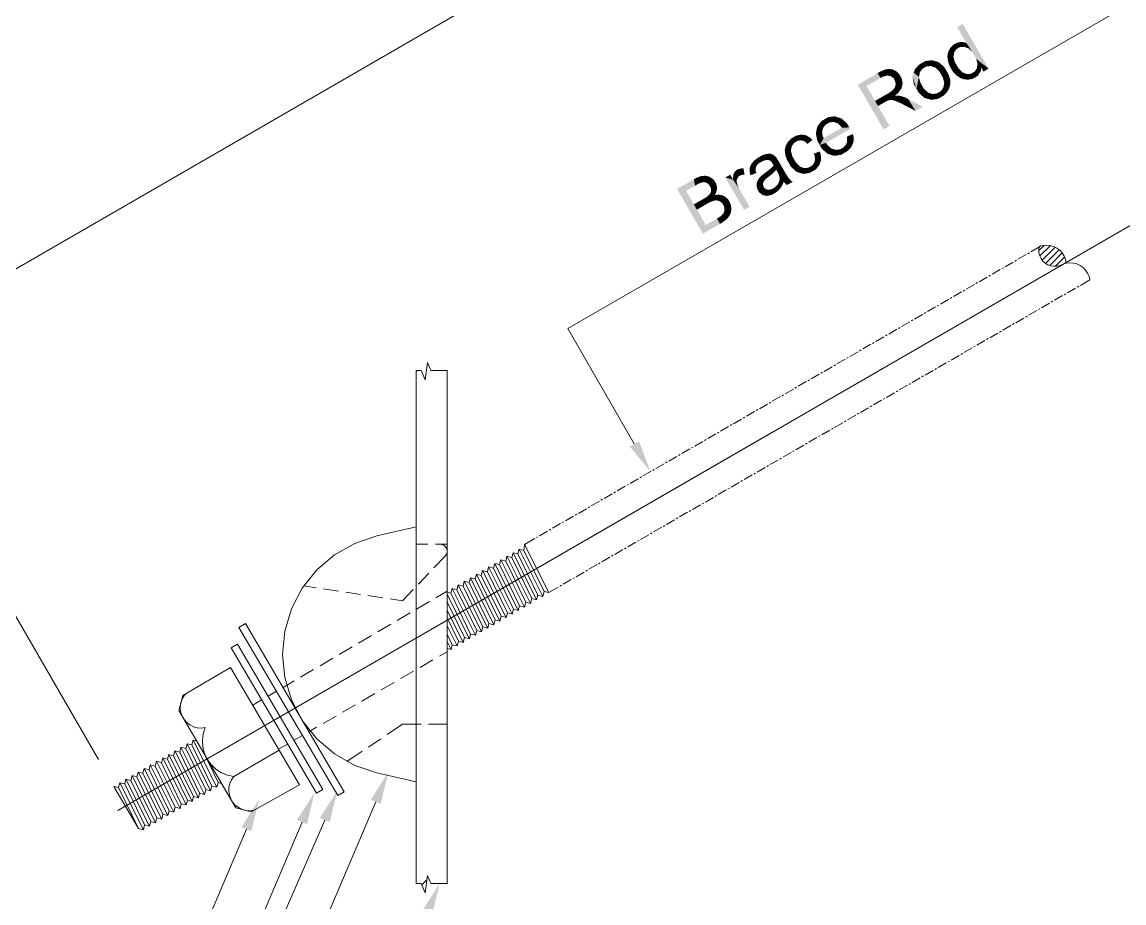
# Model space of a CAD drawing. Header units: millimetres. Extents: x 2 to 579, y 1 to 405.
# Drawn here: x 209.67 to 228.12, y 108.82 to 123.56 of the extents above; entities that cross this region are included whole.
import ezdxf

# ---------------------------------------------------------------- set-up
doc = ezdxf.new("R2010")
doc.units = ezdxf.units.MM
doc.linetypes.add('XKITLINE00', pattern=[0])
doc.layers.add('LinkedObject', color=7, linetype='Continuous', lineweight=0)

# ---------------------------------------------------------------- blocks, each defined once
blk = doc.blocks.new('*A4')
at = {"layer": 'LinkedObject'}
for color, points in [(7, [(225.42, 123.532), (225.483, 123.21), (225.328, 123.479)]), (7, [(225.42, 123.532), (225.585, 123.054), (225.483, 123.21)]), (7, [(225.585, 123.054), (225.42, 123.532), (225.852, 122.784)]), (7, [(225.315, 123.213), (225.375, 123.146), (225.291, 123.199)]), (7, [(225.365, 123.228), (225.375, 123.146), (225.315, 123.213)]), (7, [(225.39, 123.228), (225.375, 123.146), (225.365, 123.228)]), (7, [(225.39, 123.228), (225.443, 123.15), (225.375, 123.146)]), (7, [(225.415, 123.229), (225.443, 123.15), (225.39, 123.228)]), (7, [(225.462, 123.22), (225.443, 123.15), (225.415, 123.229)]), (7, [(225.483, 123.21), (225.443, 123.15), (225.462, 123.22)]), (7, [(225.443, 123.15), (225.483, 123.21), (225.48, 123.137)]), (7, [(225.48, 123.137), (225.483, 123.21), (225.516, 123.123)]), (7, [(225.483, 123.21), (225.585, 123.054), (225.516, 123.123)]), (7, [(225.174, 123.061), (225.271, 123.019), (225.163, 122.987)]), (7, [(225.277, 123.055), (225.174, 123.061), (225.191, 123.094)]), (7, [(225.271, 123.019), (225.174, 123.061), (225.277, 123.055)]), (7, [(225.207, 123.127), (225.313, 123.11), (225.191, 123.094)]), (7, [(225.191, 123.094), (225.313, 123.11), (225.277, 123.055)]), (7, [(225.257, 123.18), (225.313, 123.11), (225.207, 123.127)]), (7, [(225.291, 123.199), (225.313, 123.11), (225.257, 123.18)]), (7, [(225.291, 123.199), (225.375, 123.146), (225.344, 123.128)]), (7, [(225.313, 123.11), (225.291, 123.199), (225.344, 123.128)]), (7, [(225.585, 123.054), (225.852, 122.784), (225.617, 122.998)]), (7, [(224.735, 122.877), (224.599, 122.719), (224.685, 122.848)]), (7, [(224.745, 122.781), (224.599, 122.719), (224.735, 122.877)]), (7, [(224.685, 122.848), (224.599, 122.719), (224.617, 122.769)]), (7, [(224.903, 122.926), (224.735, 122.877), (224.791, 122.91)]), (7, [(224.96, 122.91), (224.735, 122.877), (224.903, 122.926)]), (7, [(224.885, 122.828), (224.735, 122.877), (224.96, 122.91)]), (7, [(224.735, 122.877), (224.813, 122.821), (224.779, 122.801)]), (7, [(224.813, 122.821), (224.735, 122.877), (224.885, 122.828)]), (7, [(224.745, 122.781), (224.735, 122.877), (224.779, 122.801)]), (7, [(224.885, 122.828), (224.96, 122.91), (224.922, 122.815)]), (7, [(224.96, 122.91), (224.96, 122.802), (224.922, 122.815)]), (7, [(225.11, 122.813), (224.96, 122.91), (225.016, 122.894)]), (7, [(225.147, 122.748), (224.96, 122.91), (225.11, 122.813)]), (7, [(225.027, 122.739), (224.96, 122.91), (225.147, 122.748)]), (7, [(224.96, 122.802), (224.96, 122.91), (225.027, 122.739)]), (7, [(225.163, 122.987), (225.271, 123.019), (225.168, 122.946)]), (7, [(225.168, 122.946), (225.271, 123.019), (225.264, 122.982)]), (7, [(225.264, 122.982), (225.226, 122.783), (225.168, 122.946)]), (7, [(225.168, 122.946), (225.226, 122.783), (225.174, 122.905)]), (7, [(225.174, 122.905), (225.226, 122.783), (225.203, 122.824)]), (7, [(225.289, 122.891), (225.226, 122.783), (225.264, 122.982)]), (7, [(225.226, 122.783), (225.289, 122.891), (225.321, 122.837)]), (7, [(225.351, 122.785), (225.226, 122.783), (225.321, 122.837)]), (7, [(225.617, 122.998), (225.852, 122.784), (225.646, 122.948)]), (7, [(225.646, 122.948), (225.852, 122.784), (225.668, 122.861)]), (7, [(225.668, 122.861), (225.727, 122.803), (225.661, 122.824)]), (7, [(225.668, 122.861), (225.852, 122.784), (225.727, 122.803)]), (7, [(224.046, 122.628), (223.663, 122.516), (223.994, 122.708)]), (7, [(224.157, 122.775), (223.994, 122.708), (224.126, 122.77)]), (7, [(224.158, 122.67), (223.994, 122.708), (224.157, 122.775)]), (7, [(224.126, 122.77), (223.994, 122.708), (224.044, 122.737)]), (7, [(223.994, 122.708), (224.087, 122.652), (224.046, 122.628)]), (7, [(224.087, 122.652), (223.994, 122.708), (224.158, 122.67)]), (7, [(224.189, 122.78), (224.187, 122.664), (224.157, 122.775)]), (7, [(224.157, 122.775), (224.187, 122.664), (224.158, 122.67)]), (7, [(224.187, 122.664), (224.189, 122.78), (224.216, 122.658)]), (7, [(224.282, 122.752), (224.189, 122.78), (224.251, 122.769)]), (7, [(224.216, 122.658), (224.189, 122.78), (224.282, 122.752)]), (7, [(224.282, 122.752), (224.261, 122.625), (224.216, 122.658)]), (7, [(224.312, 122.736), (224.261, 122.625), (224.282, 122.752)]), (7, [(224.36, 122.688), (224.261, 122.625), (224.312, 122.736)]), (7, [(224.378, 122.657), (224.261, 122.625), (224.36, 122.688)]), (7, [(224.261, 122.625), (224.378, 122.657), (224.276, 122.599)]), (7, [(224.378, 122.657), (224.286, 122.581), (224.276, 122.599)]), (7, [(224.286, 122.581), (224.378, 122.657), (224.296, 122.541)]), (7, [(224.296, 122.541), (224.378, 122.657), (224.404, 122.493)]), (7, [(224.414, 122.536), (224.378, 122.657), (224.401, 122.617)]), (7, [(224.404, 122.493), (224.378, 122.657), (224.414, 122.536)]), (7, [(224.599, 122.719), (224.645, 122.448), (224.579, 122.658)]), (7, [(224.579, 122.658), (224.645, 122.448), (224.601, 122.523)]), (7, [(224.702, 122.723), (224.599, 122.719), (224.745, 122.781)]), (7, [(224.599, 122.719), (224.702, 122.723), (224.695, 122.684)]), (7, [(224.687, 122.645), (224.645, 122.448), (224.599, 122.719)]), (7, [(224.687, 122.645), (224.599, 122.719), (224.695, 122.684)]), (7, [(225.027, 122.739), (225.147, 122.748), (225.056, 122.689)]), (7, [(225.147, 122.748), (225.087, 122.636), (225.056, 122.689)]), (7, [(225.087, 122.636), (225.147, 122.748), (225.11, 122.544)]), (7, [(225.11, 122.544), (225.147, 122.748), (225.211, 122.566)]), (7, [(225.21, 122.605), (225.147, 122.748), (225.178, 122.696)]), (7, [(225.211, 122.566), (225.147, 122.748), (225.21, 122.605)]), (7, [(225.226, 122.783), (225.351, 122.785), (225.25, 122.741)]), (7, [(225.25, 122.741), (225.351, 122.785), (225.308, 122.676)]), (7, [(225.308, 122.676), (225.351, 122.785), (225.341, 122.653)]), (7, [(225.341, 122.653), (225.351, 122.785), (225.417, 122.72)]), (7, [(225.417, 122.72), (225.445, 122.604), (225.341, 122.653)]), (7, [(225.341, 122.653), (225.445, 122.604), (225.375, 122.63)]), (7, [(225.454, 122.707), (225.445, 122.604), (225.417, 122.72)]), (7, [(225.445, 122.604), (225.454, 122.707), (225.483, 122.602)]), (7, [(225.483, 122.602), (225.454, 122.707), (225.491, 122.694)]), (7, [(225.491, 122.694), (225.623, 122.635), (225.483, 122.602)]), (7, [(225.558, 122.698), (225.623, 122.635), (225.491, 122.694)]), (7, [(225.623, 122.635), (225.558, 122.698), (225.588, 122.716)]), (7, [(225.618, 122.733), (225.623, 122.635), (225.588, 122.716)]), (7, [(225.618, 122.733), (225.727, 122.803), (225.623, 122.635)]), (7, [(225.655, 122.787), (225.727, 122.803), (225.618, 122.733)]), (7, [(225.623, 122.635), (225.727, 122.803), (225.673, 122.664)]), (7, [(225.727, 122.803), (225.655, 122.787), (225.661, 122.824)]), (7, [(225.673, 122.664), (225.727, 122.803), (225.725, 122.748)]), (7, [(225.727, 122.803), (225.852, 122.784), (225.767, 122.735)]), (7, [(223.809, 122.491), (223.663, 122.516), (224.046, 122.628)]), (7, [(223.952, 122.244), (224.095, 121.768), (223.663, 122.516)]), (7, [(223.663, 122.516), (223.809, 122.491), (223.952, 122.244)]), (7, [(224.263, 122.442), (224.404, 122.493), (224.248, 122.424)]), (7, [(224.394, 122.451), (224.248, 122.424), (224.404, 122.493)]), (7, [(224.278, 122.46), (224.404, 122.493), (224.263, 122.442)]), (7, [(224.404, 122.493), (224.278, 122.46), (224.294, 122.499)]), (7, [(224.295, 122.52), (224.404, 122.493), (224.294, 122.499)]), (7, [(224.296, 122.541), (224.404, 122.493), (224.295, 122.52)]), (7, [(224.709, 122.554), (224.645, 122.448), (224.687, 122.645)]), (7, [(224.645, 122.448), (224.709, 122.554), (224.739, 122.502)]), (7, [(224.769, 122.45), (224.645, 122.448), (224.739, 122.502)]), (7, [(225.102, 122.504), (225.194, 122.454), (225.094, 122.465)]), (7, [(225.211, 122.566), (225.102, 122.504), (225.11, 122.544)]), (7, [(225.213, 122.527), (225.102, 122.504), (225.211, 122.566)]), (7, [(225.194, 122.454), (225.102, 122.504), (225.213, 122.527)]), (7, [(225.483, 122.602), (225.623, 122.635), (225.52, 122.6)]), (7, [(225.52, 122.6), (225.623, 122.635), (225.59, 122.616)]), (7, [(224.117, 122.224), (223.952, 122.244), (224.165, 122.366)]), (7, [(224.117, 122.224), (224.165, 122.366), (224.136, 122.235)]), (7, [(224.136, 122.235), (224.165, 122.366), (224.164, 122.249)]), (7, [(224.164, 122.249), (224.165, 122.366), (224.174, 122.252)]), (7, [(224.215, 122.259), (224.165, 122.366), (224.199, 122.386)]), (7, [(224.174, 122.252), (224.165, 122.366), (224.187, 122.256)]), (7, [(224.187, 122.256), (224.165, 122.366), (224.215, 122.259)]), (7, [(224.248, 122.424), (224.285, 122.332), (224.199, 122.386)]), (7, [(224.215, 122.259), (224.199, 122.386), (224.23, 122.258)]), (7, [(224.199, 122.386), (224.285, 122.332), (224.23, 122.258)]), (7, [(224.23, 122.258), (224.285, 122.332), (224.245, 122.257)]), (7, [(224.285, 122.332), (224.285, 122.247), (224.245, 122.257)]), (7, [(224.335, 122.371), (224.248, 122.424), (224.394, 122.451)]), (7, [(224.285, 122.332), (224.248, 122.424), (224.335, 122.371)]), (7, [(224.31, 122.334), (224.285, 122.247), (224.285, 122.332)]), (7, [(224.285, 122.247), (224.31, 122.334), (224.309, 122.237)]), (7, [(224.309, 122.237), (224.31, 122.334), (224.334, 122.227)]), (7, [(224.366, 122.329), (224.31, 122.334), (224.351, 122.333)]), (7, [(224.334, 122.227), (224.31, 122.334), (224.366, 122.329)]), (7, [(224.366, 122.329), (224.399, 122.197), (224.334, 122.227)]), (7, [(224.399, 122.322), (224.399, 122.197), (224.366, 122.329)]), (7, [(224.469, 122.296), (224.399, 122.197), (224.399, 122.322)]), (7, [(224.399, 122.197), (224.469, 122.296), (224.44, 122.175)]), (7, [(224.44, 122.175), (224.469, 122.296), (224.506, 122.277)]), (7, [(224.769, 122.45), (224.836, 122.278), (224.645, 122.448)]), (7, [(224.645, 122.448), (224.836, 122.278), (224.684, 122.379)]), (7, [(224.684, 122.379), (224.836, 122.278), (224.78, 122.294)]), (7, [(224.837, 122.385), (224.836, 122.278), (224.769, 122.45)]), (7, [(224.836, 122.278), (224.837, 122.385), (224.874, 122.372)]), (7, [(224.912, 122.36), (224.836, 122.278), (224.874, 122.372)]), (7, [(224.912, 122.36), (225.062, 122.311), (224.836, 122.278)]), (7, [(224.836, 122.278), (225.062, 122.311), (224.892, 122.262)]), (7, [(224.892, 122.262), (225.062, 122.311), (225.005, 122.278)]), (7, [(224.984, 122.367), (225.062, 122.311), (224.912, 122.36)]), (7, [(225.062, 122.311), (224.984, 122.367), (225.018, 122.387)]), (7, [(225.053, 122.406), (225.062, 122.311), (225.018, 122.387)]), (7, [(225.174, 122.42), (225.053, 122.406), (225.094, 122.465)]), (7, [(225.153, 122.386), (225.053, 122.406), (225.174, 122.42)]), (7, [(225.098, 122.332), (225.053, 122.406), (225.153, 122.386)]), (7, [(225.062, 122.311), (225.053, 122.406), (225.098, 122.332)]), (7, [(225.094, 122.465), (225.194, 122.454), (225.174, 122.42)]), (7, [(223.952, 122.244), (224.002, 122.158), (224.095, 121.768)]), (7, [(224.002, 122.158), (223.952, 122.244), (224.117, 122.224)]), (7, [(224.095, 121.768), (224.002, 122.158), (224.194, 121.825)]), (7, [(224.44, 122.175), (224.506, 122.277), (224.629, 122.077)]), (7, [(224.629, 122.077), (224.506, 122.277), (224.753, 122.148)]), (7, [(223.113, 121.94), (222.974, 121.759), (223.057, 121.908)]), (7, [(223.125, 121.846), (222.974, 121.759), (223.113, 121.94)]), (7, [(223.277, 121.986), (223.113, 121.94), (223.167, 121.971)]), (7, [(223.333, 121.968), (223.113, 121.94), (223.277, 121.986)]), (7, [(223.264, 121.891), (223.113, 121.94), (223.333, 121.968)]), (7, [(223.113, 121.94), (223.192, 121.885), (223.157, 121.865)]), (7, [(223.192, 121.885), (223.113, 121.94), (223.264, 121.891)]), (7, [(223.125, 121.846), (223.113, 121.94), (223.157, 121.865)]), (7, [(223.264, 121.891), (223.333, 121.968), (223.301, 121.877)]), (7, [(223.333, 121.968), (223.326, 121.869), (223.301, 121.877)]), (7, [(223.326, 121.869), (223.333, 121.968), (223.372, 121.827)]), (7, [(223.483, 121.867), (223.333, 121.968), (223.389, 121.951)]), (7, [(223.372, 121.827), (223.333, 121.968), (223.483, 121.867)]), (7, [(222.974, 121.759), (222.987, 121.574), (222.961, 121.701)]), (7, [(223.057, 121.908), (222.974, 121.759), (222.987, 121.817)]), (7, [(223.085, 121.795), (222.974, 121.759), (223.125, 121.846)]), (7, [(223.075, 121.761), (222.974, 121.759), (223.085, 121.795)]), (7, [(222.974, 121.759), (223.075, 121.761), (223.066, 121.727)]), (7, [(223.066, 121.727), (222.987, 121.574), (222.974, 121.759)]), (7, [(223.524, 121.796), (223.026, 121.506), (223.522, 121.8)]), (7, [(223.093, 121.62), (223.522, 121.8), (223.026, 121.506)]), (7, [(223.531, 121.784), (223.026, 121.506), (223.524, 121.796)]), (7, [(223.536, 121.775), (223.026, 121.506), (223.531, 121.784)]), (7, [(223.132, 121.542), (223.026, 121.506), (223.536, 121.775)]), (7, [(223.395, 121.795), (223.522, 121.8), (223.093, 121.62)]), (7, [(223.372, 121.827), (223.483, 121.867), (223.395, 121.795)]), (7, [(223.522, 121.8), (223.395, 121.795), (223.483, 121.867)]), (7, [(222.497, 121.562), (222.6, 121.543), (222.477, 121.529)]), (7, [(222.552, 121.616), (222.6, 121.543), (222.497, 121.562)]), (7, [(222.587, 121.636), (222.6, 121.543), (222.552, 121.616)]), (7, [(222.716, 121.681), (222.587, 121.636), (222.631, 121.662)]), (7, [(222.757, 121.675), (222.587, 121.636), (222.716, 121.681)]), (7, [(222.705, 121.585), (222.587, 121.636), (222.757, 121.675)]), (7, [(222.587, 121.636), (222.657, 121.576), (222.635, 121.563)]), (7, [(222.657, 121.576), (222.587, 121.636), (222.705, 121.585)]), (7, [(222.6, 121.543), (222.587, 121.636), (222.635, 121.563)]), (7, [(222.705, 121.585), (222.757, 121.675), (222.729, 121.58)]), (7, [(222.757, 121.675), (222.753, 121.576), (222.729, 121.58)]), (7, [(222.753, 121.576), (222.757, 121.675), (222.799, 121.548)]), (7, [(222.871, 121.626), (222.757, 121.675), (222.798, 121.668)]), (7, [(222.903, 121.589), (222.757, 121.675), (222.871, 121.626)]), (7, [(222.799, 121.548), (222.757, 121.675), (222.903, 121.589)]), (7, [(222.799, 121.548), (222.903, 121.589), (222.821, 121.524)]), (7, [(223.075, 121.657), (222.987, 121.574), (223.066, 121.727)]), (7, [(222.987, 121.574), (223.075, 121.657), (223.093, 121.62)]), (7, [(223.093, 121.62), (223.026, 121.506), (222.987, 121.574)]), (7, [(223.472, 121.529), (223.591, 121.553), (223.462, 121.505)]), (7, [(223.574, 121.512), (223.462, 121.505), (223.591, 121.553)]), (7, [(223.482, 121.552), (223.591, 121.553), (223.472, 121.529)]), (7, [(223.582, 121.689), (223.486, 121.611), (223.48, 121.646)]), (7, [(223.482, 121.552), (223.582, 121.689), (223.591, 121.553)]), (7, [(223.486, 121.611), (223.582, 121.689), (223.482, 121.552)]), (7, [(223.591, 121.553), (223.582, 121.689), (223.595, 121.641)]), (7, [(222.457, 121.495), (222.551, 121.448), (222.441, 121.42)]), (7, [(222.441, 121.42), (222.551, 121.448), (222.446, 121.379)]), (7, [(222.446, 121.379), (222.551, 121.448), (222.544, 121.411)]), (7, [(222.544, 121.411), (222.506, 121.209), (222.446, 121.379)]), (7, [(222.446, 121.379), (222.506, 121.209), (222.45, 121.338)]), (7, [(222.558, 121.485), (222.457, 121.495), (222.477, 121.529)]), (7, [(222.551, 121.448), (222.457, 121.495), (222.558, 121.485)]), (7, [(222.477, 121.529), (222.6, 121.543), (222.558, 121.485)]), (7, [(222.567, 121.319), (222.506, 121.209), (222.544, 121.411)]), (7, [(223.024, 121.399), (222.942, 121.321), (222.927, 121.359)]), (7, [(222.942, 121.321), (223.024, 121.399), (222.949, 121.257)]), (7, [(222.949, 121.257), (223.024, 121.399), (223.033, 121.209)]), (7, [(223.048, 121.253), (223.024, 121.399), (223.044, 121.348)]), (7, [(223.033, 121.209), (223.024, 121.399), (223.048, 121.253)]), (7, [(223.16, 121.499), (223.026, 121.506), (223.132, 121.542)]), (7, [(223.026, 121.506), (223.215, 121.341), (223.064, 121.44)]), (7, [(223.16, 121.499), (223.215, 121.341), (223.026, 121.506)]), (7, [(223.064, 121.44), (223.215, 121.341), (223.159, 121.358)]), (7, [(223.225, 121.445), (223.215, 121.341), (223.16, 121.499)]), (7, [(223.215, 121.341), (223.225, 121.445), (223.27, 121.324)]), (7, [(223.261, 121.434), (223.27, 121.324), (223.225, 121.445)]), (7, [(223.297, 121.424), (223.27, 121.324), (223.261, 121.434)]), (7, [(223.297, 121.424), (223.445, 121.377), (223.27, 121.324)]), (7, [(223.27, 121.324), (223.445, 121.377), (223.386, 121.342)]), (7, [(223.368, 121.433), (223.445, 121.377), (223.297, 121.424)]), (7, [(223.402, 121.452), (223.445, 121.377), (223.368, 121.433)]), (7, [(223.427, 121.467), (223.445, 121.377), (223.402, 121.452)]), (7, [(223.427, 121.467), (223.574, 121.512), (223.445, 121.377)]), (7, [(223.462, 121.505), (223.574, 121.512), (223.427, 121.467)]), (7, [(223.445, 121.377), (223.574, 121.512), (223.492, 121.404)]), (7, [(223.492, 121.404), (223.574, 121.512), (223.556, 121.472)]), (7, [(221.884, 121.191), (221.974, 121.165), (221.859, 121.141)]), (7, [(221.905, 121.216), (221.974, 121.165), (221.884, 121.191)]), (7, [(221.982, 121.286), (221.905, 121.216), (221.926, 121.241)]), (7, [(222.015, 121.204), (221.905, 121.216), (221.982, 121.286)]), (7, [(221.974, 121.165), (221.905, 121.216), (222.015, 121.204)]), (7, [(222.017, 121.306), (222.082, 121.242), (221.982, 121.286)]), (7, [(222.015, 121.204), (221.982, 121.286), (222.047, 121.222)]), (7, [(222.047, 121.222), (221.982, 121.286), (222.082, 121.242)]), (7, [(222.139, 121.355), (222.017, 121.306), (222.112, 121.351)]), (7, [(222.143, 121.257), (222.017, 121.306), (222.139, 121.355)]), (7, [(222.112, 121.351), (222.017, 121.306), (222.051, 121.327)]), (7, [(222.082, 121.242), (222.017, 121.306), (222.143, 121.257)]), (7, [(222.209, 121.358), (222.139, 121.355), (222.165, 121.36)]), (7, [(222.226, 121.351), (222.139, 121.355), (222.209, 121.358)]), (7, [(222.143, 121.257), (222.139, 121.355), (222.17, 121.252)]), (7, [(222.17, 121.252), (222.139, 121.355), (222.189, 121.248)]), (7, [(222.139, 121.355), (222.225, 121.216), (222.189, 121.248)]), (7, [(222.226, 121.351), (222.225, 121.216), (222.139, 121.355)]), (7, [(222.244, 121.345), (222.225, 121.216), (222.226, 121.351)]), (7, [(222.276, 121.322), (222.225, 121.216), (222.244, 121.345)]), (7, [(222.291, 121.305), (222.225, 121.216), (222.276, 121.322)]), (7, [(222.225, 121.216), (222.291, 121.305), (222.3, 121.295)]), (7, [(222.225, 121.216), (222.3, 121.295), (222.241, 121.188)]), (7, [(222.241, 121.188), (222.3, 121.295), (222.243, 121.185)]), (7, [(222.243, 121.185), (222.3, 121.295), (222.249, 121.173)]), (7, [(222.249, 121.173), (222.3, 121.295), (222.255, 121.164)]), (7, [(222.255, 121.164), (222.3, 121.295), (222.297, 121.092)]), (7, [(222.327, 121.254), (222.297, 121.092), (222.3, 121.295)]), (7, [(222.345, 121.223), (222.297, 121.092), (222.327, 121.254)]), (7, [(222.345, 121.223), (222.316, 121.058), (222.297, 121.092)]), (7, [(222.415, 121.101), (222.316, 121.058), (222.345, 121.223)]), (7, [(222.45, 121.338), (222.506, 121.209), (222.48, 121.253)]), (7, [(222.506, 121.209), (222.567, 121.319), (222.598, 121.266)]), (7, [(222.63, 121.211), (222.506, 121.209), (222.598, 121.266)]), (7, [(222.63, 121.211), (222.694, 121.039), (222.506, 121.209)]), (7, [(222.506, 121.209), (222.694, 121.039), (222.545, 121.141)]), (7, [(222.697, 121.144), (222.694, 121.039), (222.63, 121.211)]), (7, [(222.896, 121.16), (223.033, 121.209), (222.914, 121.07)]), (7, [(222.932, 121.203), (223.033, 121.209), (222.896, 121.16)]), (7, [(222.914, 121.07), (223.033, 121.209), (222.959, 121.095)]), (7, [(223.033, 121.209), (222.932, 121.203), (222.94, 121.23)]), (7, [(222.949, 121.257), (223.033, 121.209), (222.94, 121.23)]), (7, [(222.959, 121.095), (223.033, 121.209), (223.018, 121.165)]), (7, [(221.577, 120.926), (221.446, 120.961), (221.529, 121.009)]), (7, [(221.583, 121.019), (221.577, 120.926), (221.576, 120.964)]), (7, [(221.591, 121.036), (221.577, 120.926), (221.583, 121.019)]), (7, [(221.674, 120.982), (221.577, 120.926), (221.591, 121.036)]), (7, [(221.599, 121.053), (221.689, 120.991), (221.591, 121.036)]), (7, [(221.591, 121.036), (221.689, 120.991), (221.674, 120.982)]), (7, [(221.623, 121.079), (221.689, 120.991), (221.599, 121.053)]), (7, [(221.639, 121.088), (221.689, 120.991), (221.623, 121.079)]), (7, [(221.718, 121.114), (221.639, 121.088), (221.663, 121.102)]), (7, [(221.75, 121.113), (221.639, 121.088), (221.718, 121.114)]), (7, [(221.745, 121.01), (221.639, 121.088), (221.75, 121.113)]), (7, [(221.639, 121.088), (221.706, 121), (221.689, 120.991)]), (7, [(221.706, 121), (221.639, 121.088), (221.745, 121.01)]), (7, [(221.745, 121.01), (221.75, 121.113), (221.768, 121.01)]), (7, [(221.855, 121.115), (221.869, 120.998), (221.851, 121.089)]), (7, [(221.851, 121.089), (221.869, 120.998), (221.858, 121.031)]), (7, [(221.965, 121.145), (221.855, 121.115), (221.974, 121.165)]), (7, [(221.859, 121.141), (221.974, 121.165), (221.855, 121.115)]), (7, [(221.956, 121.124), (221.855, 121.115), (221.965, 121.145)]), (7, [(221.956, 121.124), (221.869, 120.998), (221.855, 121.115)]), (7, [(221.956, 121.071), (221.869, 120.998), (221.956, 121.124)]), (7, [(221.869, 120.998), (221.956, 121.071), (221.965, 121.038)]), (7, [(222.084, 121.018), (222.141, 120.95), (222.047, 120.988)]), (7, [(222.109, 121.037), (222.167, 120.971), (222.084, 121.018)]), (7, [(222.084, 121.018), (222.167, 120.971), (222.141, 120.95)]), (7, [(222.161, 121.076), (222.213, 121.007), (222.109, 121.037)]), (7, [(222.109, 121.037), (222.213, 121.007), (222.167, 120.971)]), (7, [(222.234, 121.139), (222.297, 121.092), (222.161, 121.076)]), (7, [(222.161, 121.076), (222.297, 121.092), (222.213, 121.007)]), (7, [(222.213, 121.007), (222.297, 121.092), (222.278, 121.067)]), (7, [(222.255, 121.164), (222.297, 121.092), (222.234, 121.139)]), (7, [(222.415, 121.101), (222.333, 121.028), (222.316, 121.058)]), (7, [(222.333, 121.028), (222.415, 121.101), (222.352, 120.977)]), (7, [(222.344, 120.883), (222.452, 121.037), (222.502, 120.957)]), (7, [(222.356, 120.932), (222.452, 121.037), (222.344, 120.883)]), (7, [(222.352, 120.977), (222.415, 121.101), (222.452, 121.037)]), (7, [(222.452, 121.037), (222.354, 120.958), (222.352, 120.977)]), (7, [(222.354, 120.958), (222.452, 121.037), (222.356, 120.932)]), (7, [(222.545, 121.141), (222.694, 121.039), (222.639, 121.056)]), (7, [(222.694, 121.039), (222.697, 121.144), (222.732, 121.131)]), (7, [(222.767, 121.118), (222.694, 121.039), (222.732, 121.131)]), (7, [(222.767, 121.118), (222.914, 121.07), (222.694, 121.039)]), (7, [(222.694, 121.039), (222.914, 121.07), (222.748, 121.022)]), (7, [(222.748, 121.022), (222.914, 121.07), (222.859, 121.038)]), (7, [(222.836, 121.125), (222.914, 121.07), (222.767, 121.118)]), (7, [(222.914, 121.07), (222.836, 121.125), (222.869, 121.145)]), (7, [(222.896, 121.16), (222.914, 121.07), (222.869, 121.145)]), (7, [(220.939, 120.824), (220.639, 120.769), (220.92, 120.931)]), (7, [(220.789, 120.738), (220.639, 120.769), (220.939, 120.824)]), (7, [(220.963, 120.956), (221.039, 120.875), (220.92, 120.931)]), (7, [(220.92, 120.931), (221.039, 120.875), (220.979, 120.848)]), (7, [(220.939, 120.824), (220.92, 120.931), (220.979, 120.848)]), (7, [(221.038, 120.984), (221.039, 120.875), (220.963, 120.956)]), (7, [(221.079, 120.884), (221.038, 120.984), (221.071, 120.988)]), (7, [(221.039, 120.875), (221.038, 120.984), (221.059, 120.88)]), (7, [(221.059, 120.88), (221.038, 120.984), (221.079, 120.884)]), (7, [(221.103, 120.992), (221.115, 120.879), (221.071, 120.988)]), (7, [(221.071, 120.988), (221.115, 120.879), (221.079, 120.884)]), (7, [(221.164, 120.98), (221.115, 120.879), (221.103, 120.992)]), (7, [(221.192, 120.965), (221.115, 120.879), (221.164, 120.98)]), (7, [(221.115, 120.879), (221.192, 120.965), (221.132, 120.87)]), (7, [(221.192, 120.965), (221.15, 120.861), (221.132, 120.87)]), (7, [(221.15, 120.861), (221.192, 120.965), (221.177, 120.834)]), (7, [(221.177, 120.834), (221.192, 120.965), (221.279, 120.883)]), (7, [(221.279, 120.883), (221.188, 120.815), (221.177, 120.834)]), (7, [(221.188, 120.815), (221.279, 120.883), (221.2, 120.796)]), (7, [(221.264, 120.909), (221.192, 120.965), (221.221, 120.95)]), (7, [(221.279, 120.883), (221.192, 120.965), (221.264, 120.909)]), (7, [(221.2, 120.796), (221.279, 120.883), (221.209, 120.757)]), (7, [(221.209, 120.757), (221.279, 120.883), (221.305, 120.778)]), (7, [(221.306, 120.806), (221.279, 120.883), (221.293, 120.859)]), (7, [(221.305, 120.778), (221.279, 120.883), (221.306, 120.806)]), (7, [(221.446, 120.961), (221.577, 120.926), (221.76, 120.419)]), (7, [(221.653, 120.957), (221.577, 120.926), (221.674, 120.982)]), (7, [(221.646, 120.941), (221.577, 120.926), (221.653, 120.957)]), (7, [(221.639, 120.925), (221.577, 120.926), (221.646, 120.941)]), (7, [(221.671, 120.785), (221.852, 120.472), (221.577, 120.926)]), (7, [(221.671, 120.785), (221.577, 120.926), (221.648, 120.843)]), (7, [(221.648, 120.843), (221.577, 120.926), (221.641, 120.871)]), (7, [(221.641, 120.871), (221.577, 120.926), (221.637, 120.89)]), (7, [(221.637, 120.89), (221.577, 120.926), (221.639, 120.925)]), (7, [(221.76, 120.419), (221.577, 120.926), (221.852, 120.472)]), (7, [(221.978, 120.89), (222.078, 120.855), (221.97, 120.85)]), (7, [(221.97, 120.828), (222.078, 120.855), (222.078, 120.842)]), (7, [(221.97, 120.85), (222.078, 120.855), (221.97, 120.828)]), (7, [(222.078, 120.842), (221.994, 120.745), (221.97, 120.828)]), (7, [(221.97, 120.828), (221.994, 120.745), (221.971, 120.806)]), (7, [(222.079, 120.869), (221.978, 120.89), (221.987, 120.908)]), (7, [(222.078, 120.855), (221.978, 120.89), (222.079, 120.869)]), (7, [(221.996, 120.927), (222.088, 120.894), (221.987, 120.908)]), (7, [(221.987, 120.908), (222.088, 120.894), (222.079, 120.869)]), (7, [(222.084, 120.816), (221.994, 120.745), (222.078, 120.842)]), (7, [(221.994, 120.745), (222.084, 120.816), (222.091, 120.804)]), (7, [(222.02, 120.961), (222.088, 120.894), (221.996, 120.927)]), (7, [(222.036, 120.977), (222.088, 120.894), (222.02, 120.961)]), (7, [(222.047, 120.988), (222.106, 120.918), (222.036, 120.977)]), (7, [(222.088, 120.894), (222.036, 120.977), (222.097, 120.906)]), (7, [(222.097, 120.906), (222.036, 120.977), (222.106, 120.918)]), (7, [(222.047, 120.988), (222.141, 120.95), (222.106, 120.918)]), (7, [(222.36, 120.773), (222.276, 120.797), (222.316, 120.835)]), (7, [(222.423, 120.891), (222.316, 120.835), (222.33, 120.859)]), (7, [(222.41, 120.854), (222.316, 120.835), (222.423, 120.891)]), (7, [(222.378, 120.795), (222.316, 120.835), (222.41, 120.854)]), (7, [(222.36, 120.773), (222.316, 120.835), (222.378, 120.795)]), (7, [(222.502, 120.957), (222.423, 120.891), (222.33, 120.859)]), (7, [(222.344, 120.883), (222.502, 120.957), (222.33, 120.859)]), (7, [(222.423, 120.891), (222.502, 120.957), (222.436, 120.873)]), (7, [(222.436, 120.873), (222.502, 120.957), (222.515, 120.942)]), (7, [(222.515, 120.942), (222.465, 120.845), (222.436, 120.873)]), (7, [(222.528, 120.927), (222.465, 120.845), (222.515, 120.942)]), (7, [(222.528, 120.927), (222.48, 120.835), (222.465, 120.845)]), (7, [(222.558, 120.901), (222.48, 120.835), (222.528, 120.927)]), (7, [(222.48, 120.835), (222.558, 120.901), (222.576, 120.89)]), (7, [(220.639, 120.769), (220.971, 120.423), (221.072, 120.021)]), (7, [(220.92, 120.512), (220.971, 120.423), (220.639, 120.769)]), (7, [(220.639, 120.769), (220.789, 120.738), (220.92, 120.512)]), (7, [(221.18, 120.544), (221.082, 120.605), (221.115, 120.624)]), (7, [(221.115, 120.624), (221.266, 120.664), (221.18, 120.544)]), (7, [(221.159, 120.656), (221.266, 120.664), (221.115, 120.624)]), (7, [(221.171, 120.669), (221.285, 120.692), (221.159, 120.656)]), (7, [(221.266, 120.664), (221.159, 120.656), (221.285, 120.692)]), (7, [(221.187, 120.685), (221.285, 120.692), (221.171, 120.669)]), (7, [(221.18, 120.544), (221.266, 120.664), (221.238, 120.57)]), (7, [(221.205, 120.72), (221.285, 120.692), (221.187, 120.685)]), (7, [(221.305, 120.778), (221.205, 120.72), (221.209, 120.757)]), (7, [(221.304, 120.749), (221.205, 120.72), (221.305, 120.778)]), (7, [(221.285, 120.692), (221.205, 120.72), (221.304, 120.749)]), (7, [(221.266, 120.664), (221.284, 120.579), (221.238, 120.57)]), (7, [(221.377, 120.67), (221.266, 120.664), (221.306, 120.674)]), (7, [(221.326, 120.575), (221.266, 120.664), (221.377, 120.67)]), (7, [(221.284, 120.579), (221.266, 120.664), (221.326, 120.575)]), (7, [(221.326, 120.575), (221.377, 120.67), (221.346, 120.566)]), (7, [(221.346, 120.566), (221.377, 120.67), (221.365, 120.556)]), (7, [(221.365, 120.556), (221.377, 120.67), (221.409, 120.656)]), (7, [(221.409, 120.656), (221.397, 120.526), (221.365, 120.556)]), (7, [(221.441, 120.643), (221.397, 120.526), (221.409, 120.656)]), (7, [(221.492, 120.597), (221.397, 120.526), (221.441, 120.643)]), (7, [(221.971, 120.806), (221.994, 120.745), (221.983, 120.765)]), (7, [(222.101, 120.786), (221.994, 120.745), (222.091, 120.804)]), (7, [(221.994, 120.745), (222.101, 120.786), (222.014, 120.711)]), (7, [(222.014, 120.711), (222.101, 120.786), (222.07, 120.669)]), (7, [(222.07, 120.669), (222.101, 120.786), (222.107, 120.661)]), (7, [(222.107, 120.661), (222.101, 120.786), (222.133, 120.763)]), (7, [(222.133, 120.763), (222.143, 120.653), (222.107, 120.661)]), (7, [(222.154, 120.759), (222.143, 120.653), (222.133, 120.763)]), (7, [(222.175, 120.755), (222.143, 120.653), (222.154, 120.759)]), (7, [(222.143, 120.653), (222.175, 120.755), (222.224, 120.671)]), (7, [(222.269, 120.697), (222.175, 120.755), (222.223, 120.766)]), (7, [(222.224, 120.671), (222.175, 120.755), (222.269, 120.697)]), (7, [(222.249, 120.781), (222.296, 120.712), (222.223, 120.766)]), (7, [(222.223, 120.766), (222.296, 120.712), (222.269, 120.697)]), (7, [(222.276, 120.797), (222.296, 120.712), (222.249, 120.781)]), (7, [(222.341, 120.75), (222.276, 120.797), (222.36, 120.773)]), (7, [(222.296, 120.712), (222.276, 120.797), (222.341, 120.75)]), (7, [(221.144, 120.524), (220.92, 120.512), (221.082, 120.605)]), (7, [(220.971, 120.423), (220.92, 120.512), (221.144, 120.524)]), (7, [(221.144, 120.524), (221.082, 120.605), (221.18, 120.544)]), (7, [(221.511, 120.564), (221.397, 120.526), (221.492, 120.597)]), (7, [(221.397, 120.526), (221.511, 120.564), (221.409, 120.505)]), (7, [(221.511, 120.564), (221.42, 120.487), (221.409, 120.505)]), (7, [(221.42, 120.487), (221.511, 120.564), (221.43, 120.452)]), (7, [(221.43, 120.452), (221.511, 120.564), (221.545, 120.454)]), (7, [(221.545, 120.454), (221.431, 120.416), (221.43, 120.452)]), (7, [(221.547, 120.425), (221.431, 120.416), (221.545, 120.454)]), (7, [(221.543, 120.482), (221.511, 120.564), (221.526, 120.538)]), (7, [(221.545, 120.454), (221.511, 120.564), (221.543, 120.482)]), (7, [(221.072, 120.021), (220.971, 120.423), (221.119, 120.166)]), (7, [(221.306, 120.274), (221.357, 120.186), (221.119, 120.166)]), (7, [(221.33, 120.288), (221.393, 120.206), (221.306, 120.274)]), (7, [(221.306, 120.274), (221.393, 120.206), (221.357, 120.186)]), (7, [(221.363, 120.309), (221.449, 120.247), (221.33, 120.288)]), (7, [(221.33, 120.288), (221.449, 120.247), (221.393, 120.206)]), (7, [(221.372, 120.317), (221.449, 120.247), (221.363, 120.309)]), (7, [(221.47, 120.268), (221.372, 120.317), (221.387, 120.33)]), (7, [(221.449, 120.247), (221.372, 120.317), (221.47, 120.268)]), (7, [(221.41, 120.356), (221.521, 120.33), (221.387, 120.33)]), (7, [(221.387, 120.33), (221.521, 120.33), (221.47, 120.268)]), (7, [(221.531, 120.352), (221.41, 120.356), (221.424, 120.384)]), (7, [(221.521, 120.33), (221.41, 120.356), (221.531, 120.352)]), (7, [(221.431, 120.416), (221.54, 120.374), (221.424, 120.384)]), (7, [(221.424, 120.384), (221.54, 120.374), (221.531, 120.352)]), (7, [(221.54, 120.374), (221.431, 120.416), (221.547, 120.425)]), (7, [(221.47, 120.268), (221.521, 120.33), (221.491, 120.288)]), (7, [(221.119, 120.166), (221.357, 120.186), (221.072, 120.021)]), (6, [(219.845, 116.459), (220.001, 116.549), (220.193, 116.037)]), (6, [(215.678, 110.474), (215.512, 110.544), (215.806, 111.006)]), (6, [(214.444, 110.136), (214.278, 110.207), (214.572, 110.668)]), (6, [(214.823, 110.168), (214.658, 110.24), (214.956, 110.699)]), (6, [(213.514, 110.018), (213.348, 110.089), (213.642, 110.55)]), (6, [(216.536, 108.61), (216.371, 108.681), (216.665, 109.143)])]:
    blk.add_hatch(color=color, dxfattribs=at).paths.add_polyline_path(points, flags=17)
at = {"layer": 'LinkedObject', "color": 6, "linetype": 'XKITLINE00', "lineweight": 0}
for p, q in [((207.048, 117.974), (248.441, 141.898)), ((218.81, 118.431), (227.969, 123.725)), ((216.551, 113.412), (231.372, 121.978)), ((210.954, 111.216), (206.598, 118.754)), ((219.923, 116.504), (218.81, 118.431)), ((215.595, 110.509), (211.439, 100.719)), ((214.741, 110.204), (211.827, 103.508)), ((214.361, 110.171), (212.783, 106.453)), ((213.431, 110.053), (212.528, 107.926))]:
    blk.add_line(p, q, dxfattribs=at)
at = {"layer": 'LinkedObject', "color": 9, "linetype": 'XKITLINE00', "lineweight": 0}
for p, q in [((226.508, 119.686), (226.535, 119.702)), ((226.562, 119.718), (226.731, 119.815)), ((226.129, 119.467), (226.264, 119.545)), ((226.291, 119.561), (226.318, 119.577)), ((226.345, 119.592), (226.481, 119.671)), ((225.912, 119.342), (226.048, 119.42)), ((226.075, 119.436), (226.102, 119.452)), ((225.48, 119.092), (225.615, 119.17)), ((225.642, 119.186), (225.669, 119.201)), ((225.696, 119.217), (225.831, 119.295)), ((225.858, 119.311), (225.885, 119.327)), ((227.389, 119.156), (227.548, 119.248)), ((225.263, 118.967), (225.398, 119.045)), ((225.425, 119.061), (225.453, 119.076)), ((226.956, 118.906), (227.091, 118.984)), ((227.118, 119), (227.145, 119.015)), ((227.172, 119.031), (227.308, 119.109)), ((227.335, 119.125), (227.362, 119.14)), ((224.83, 118.717), (224.966, 118.795)), ((224.993, 118.811), (225.02, 118.826)), ((225.047, 118.842), (225.182, 118.92)), ((225.209, 118.936), (225.236, 118.951)), ((226.739, 118.781), (226.875, 118.859)), ((226.902, 118.874), (226.929, 118.89)), ((224.614, 118.592), (224.749, 118.67)), ((224.776, 118.685), (224.803, 118.701)), ((226.306, 118.53), (226.442, 118.609)), ((226.469, 118.624), (226.496, 118.64)), ((226.523, 118.655), (226.658, 118.734)), ((226.685, 118.749), (226.712, 118.765)), ((224.181, 118.341), (224.316, 118.42)), ((224.343, 118.435), (224.37, 118.451)), ((224.397, 118.467), (224.533, 118.545)), ((224.56, 118.56), (224.587, 118.576)), ((226.09, 118.405), (226.225, 118.483)), ((226.252, 118.499), (226.279, 118.515)), ((223.964, 118.216), (224.1, 118.295)), ((224.127, 118.31), (224.154, 118.326)), ((225.657, 118.155), (225.792, 118.233)), ((225.819, 118.249), (225.846, 118.265)), ((225.874, 118.28), (226.009, 118.358)), ((226.036, 118.374), (226.063, 118.39)), ((223.532, 117.966), (223.667, 118.044)), ((223.694, 118.06), (223.721, 118.076)), ((223.748, 118.091), (223.883, 118.169)), ((223.91, 118.185), (223.937, 118.201)), ((225.441, 118.03), (225.576, 118.108)), ((225.603, 118.124), (225.63, 118.139)), ((216.425, 117.575), (216.459, 117.862)), ((216.459, 117.862), (216.516, 117.731)), ((223.315, 117.841), (223.45, 117.919)), ((223.477, 117.935), (223.504, 117.95)), ((225.008, 117.78), (225.143, 117.858)), ((225.17, 117.874), (225.197, 117.889)), ((225.224, 117.905), (225.359, 117.983)), ((225.387, 117.999), (225.414, 118.014)), ((216.272, 117.731), (216.355, 117.731)), ((216.272, 117.714), (216.289, 117.731)), ((216.355, 117.731), (216.425, 117.575)), ((216.516, 117.731), (216.789, 117.731)), ((223.045, 117.685), (223.072, 117.7)), ((223.099, 117.716), (223.234, 117.794)), ((223.261, 117.81), (223.288, 117.825)), ((224.791, 117.655), (224.927, 117.733)), ((224.954, 117.749), (224.981, 117.764)), ((222.666, 117.466), (222.801, 117.544)), ((222.828, 117.56), (222.855, 117.575)), ((222.882, 117.591), (223.017, 117.669)), ((224.521, 117.498), (224.548, 117.514)), ((224.575, 117.53), (224.71, 117.608)), ((224.737, 117.623), (224.764, 117.639)), ((222.395, 117.309), (222.422, 117.325)), ((222.449, 117.341), (222.585, 117.419)), ((222.612, 117.434), (222.639, 117.45)), ((224.142, 117.279), (224.277, 117.358)), ((224.304, 117.373), (224.331, 117.389)), ((224.358, 117.405), (224.494, 117.483)), ((222.016, 117.09), (222.152, 117.169)), ((222.179, 117.184), (222.206, 117.2)), ((222.233, 117.216), (222.368, 117.294)), ((223.871, 117.123), (223.898, 117.139)), ((223.926, 117.154), (224.061, 117.232)), ((224.088, 117.248), (224.115, 117.264)), ((221.746, 116.934), (221.773, 116.95)), ((221.8, 116.965), (221.935, 117.044)), ((221.962, 117.059), (221.989, 117.075)), ((223.493, 116.904), (223.628, 116.982)), ((223.655, 116.998), (223.682, 117.014)), ((223.709, 117.029), (223.844, 117.107)), ((221.367, 116.715), (221.502, 116.793)), ((221.529, 116.809), (221.556, 116.825)), ((221.584, 116.84), (221.719, 116.918)), ((223.222, 116.748), (223.249, 116.763)), ((223.276, 116.779), (223.411, 116.857)), ((223.439, 116.873), (223.466, 116.888)), ((222.237, 116.698), (211.276, 110.363)), ((221.096, 116.559), (221.124, 116.574)), ((221.151, 116.59), (221.286, 116.668)), ((221.313, 116.684), (221.34, 116.699)), ((222.843, 116.529), (222.979, 116.607)), ((223.006, 116.623), (223.033, 116.638)), ((223.06, 116.654), (223.195, 116.732)), ((220.718, 116.34), (220.853, 116.418)), ((220.88, 116.434), (220.907, 116.449)), ((220.934, 116.465), (221.069, 116.543)), ((222.573, 116.372), (222.6, 116.388)), ((222.627, 116.404), (222.762, 116.482)), ((222.789, 116.498), (222.816, 116.513)), ((220.447, 116.183), (220.474, 116.199)), ((220.501, 116.215), (220.637, 116.293)), ((220.664, 116.309), (220.691, 116.324)), ((222.194, 116.154), (222.329, 116.232)), ((222.356, 116.247), (222.383, 116.263)), ((222.41, 116.279), (222.546, 116.357)), ((220.068, 115.965), (220.204, 116.043)), ((220.231, 116.058), (220.258, 116.074)), ((220.285, 116.09), (220.42, 116.168)), ((221.923, 115.997), (221.95, 116.013)), ((221.977, 116.028), (222.113, 116.107)), ((222.14, 116.122), (222.167, 116.138)), ((219.852, 115.839), (219.987, 115.918)), ((220.014, 115.933), (220.041, 115.949)), ((221.545, 115.778), (221.68, 115.856)), ((221.707, 115.872), (221.734, 115.888)), ((221.761, 115.903), (221.896, 115.982)), ((219.419, 115.589), (219.554, 115.667)), ((219.581, 115.683), (219.608, 115.699)), ((219.635, 115.714), (219.771, 115.793)), ((219.798, 115.808), (219.825, 115.824)), ((221.328, 115.653), (221.463, 115.731)), ((221.49, 115.747), (221.518, 115.763)), ((219.203, 115.464), (219.338, 115.542)), ((219.365, 115.558), (219.392, 115.574)), ((220.895, 115.403), (221.031, 115.481)), ((221.058, 115.497), (221.085, 115.512)), ((221.112, 115.528), (221.247, 115.606)), ((221.274, 115.622), (221.301, 115.637)), ((218.77, 115.214), (218.905, 115.292)), ((218.932, 115.308), (218.959, 115.323)), ((218.986, 115.339), (219.121, 115.417)), ((219.148, 115.433), (219.176, 115.448)), ((220.679, 115.278), (220.814, 115.356)), ((220.841, 115.372), (220.868, 115.387)), ((218.553, 115.089), (218.689, 115.167)), ((218.716, 115.183), (218.743, 115.198)), ((220.246, 115.028), (220.381, 115.106)), ((220.408, 115.121), (220.435, 115.137)), ((220.462, 115.153), (220.598, 115.231)), ((220.625, 115.247), (220.652, 115.262)), ((218.087, 114.819), (218.256, 114.917)), ((218.283, 114.932), (218.31, 114.948)), ((218.337, 114.964), (218.472, 115.042)), ((218.499, 115.058), (218.526, 115.073)), ((220.029, 114.903), (220.165, 114.981)), ((220.192, 114.996), (220.219, 115.012)), ((219.597, 114.652), (219.732, 114.731)), ((219.759, 114.746), (219.786, 114.762)), ((219.813, 114.777), (219.948, 114.856)), ((219.975, 114.871), (220.002, 114.887)), ((219.38, 114.527), (219.515, 114.605)), ((219.542, 114.621), (219.569, 114.637)), ((218.947, 114.277), (219.082, 114.355)), ((219.11, 114.371), (219.137, 114.386)), ((219.164, 114.402), (219.299, 114.48)), ((219.326, 114.496), (219.353, 114.512)), ((218.731, 114.152), (218.866, 114.23)), ((218.893, 114.246), (218.92, 114.261)), ((218.491, 114.013), (218.65, 114.105)), ((218.677, 114.121), (218.704, 114.136))]:
    blk.add_line(p, q, dxfattribs=at)
at = {"layer": 'LinkedObject', "color": 3, "linetype": 'XKITLINE00', "lineweight": 0}
for p, q in [((226.698, 119.804), (226.692, 119.752)), ((226.692, 119.752), (226.695, 119.701)), ((226.757, 119.822), (226.698, 119.804)), ((226.818, 119.828), (226.757, 119.822)), ((226.88, 119.823), (226.818, 119.828)), ((226.939, 119.807), (226.88, 119.823)), ((226.995, 119.78), (226.939, 119.807)), ((227.044, 119.743), (226.995, 119.78)), ((227.086, 119.698), (227.044, 119.743)), ((226.695, 119.701), (226.709, 119.651)), ((226.709, 119.651), (226.732, 119.604)), ((226.732, 119.604), (226.763, 119.563)), ((226.763, 119.563), (226.801, 119.529)), ((226.801, 119.529), (226.845, 119.502)), ((227.119, 119.645), (227.086, 119.698)), ((227.152, 119.527), (227.094, 119.509)), ((227.141, 119.588), (227.119, 119.645)), ((227.153, 119.527), (227.141, 119.588)), ((227.212, 119.534), (227.152, 119.527)), ((227.272, 119.53), (227.212, 119.534)), ((227.33, 119.515), (227.272, 119.53)), ((226.845, 119.502), (226.894, 119.484)), ((226.894, 119.484), (226.945, 119.476)), ((226.945, 119.476), (226.997, 119.477)), ((226.997, 119.477), (227.047, 119.489)), ((227.047, 119.489), (227.094, 119.509)), ((227.385, 119.49), (227.33, 119.515)), ((227.434, 119.455), (227.385, 119.49)), ((227.477, 119.412), (227.434, 119.455)), ((227.51, 119.362), (227.477, 119.412)), ((227.534, 119.307), (227.51, 119.362)), ((227.548, 119.248), (227.534, 119.307)), ((212.364, 112.288), (213.164, 112.756)), ((214.318, 110.796), (213.164, 112.756)), ((212.298, 112.037), (212.364, 112.288)), ((212.343, 112.201), (212.327, 112.137)), ((212.371, 112.262), (212.343, 112.201)), ((212.41, 112.315), (212.371, 112.262)), ((212.298, 112.037), (213.254, 110.406)), ((212.327, 112.137), (212.324, 112.071)), ((212.324, 112.071), (212.334, 112.005)), ((212.334, 112.005), (212.356, 111.943)), ((212.356, 111.943), (212.389, 111.886)), ((212.389, 111.886), (212.433, 111.836)), ((212.433, 111.836), (212.485, 111.796)), ((212.485, 111.796), (212.545, 111.766)), ((212.545, 111.766), (212.608, 111.749)), ((212.608, 111.749), (212.674, 111.744)), ((212.674, 111.744), (212.74, 111.751)), ((212.707, 111.646), (212.694, 111.537)), ((212.74, 111.751), (212.707, 111.646)), ((212.694, 111.537), (212.701, 111.427)), ((212.701, 111.427), (212.729, 111.321)), ((212.729, 111.321), (212.775, 111.221)), ((212.775, 111.221), (212.84, 111.132)), ((213.221, 110.931), (213.977, 111.374)), ((212.84, 111.132), (212.919, 111.056)), ((212.919, 111.056), (213.011, 110.996)), ((213.011, 110.996), (213.113, 110.954)), ((213.113, 110.954), (213.221, 110.931)), ((213.182, 110.878), (213.154, 110.817)), ((213.221, 110.931), (213.182, 110.878)), ((213.138, 110.753), (213.135, 110.687)), ((213.135, 110.687), (213.145, 110.622)), ((213.154, 110.817), (213.138, 110.753)), ((213.51, 110.34), (214.318, 110.796)), ((213.145, 110.622), (213.167, 110.559)), ((213.167, 110.559), (213.2, 110.502)), ((213.2, 110.502), (213.244, 110.452)), ((213.244, 110.452), (213.296, 110.412)), ((213.254, 110.406), (213.51, 110.34)), ((213.296, 110.412), (213.356, 110.382)), ((213.356, 110.382), (213.419, 110.365)), ((213.419, 110.365), (213.485, 110.36)), ((213.485, 110.36), (213.551, 110.367))]:
    blk.add_line(p, q, dxfattribs=at)
at = {"layer": 'LinkedObject', "color": 1, "linetype": 'XKITLINE00', "lineweight": 0}
for p, q in [((226.695, 119.74), (226.776, 119.82)), ((226.712, 119.648), (226.883, 119.819)), ((226.751, 119.578), (226.966, 119.794)), ((226.805, 119.524), (227.033, 119.752)), ((226.876, 119.487), (227.087, 119.698)), ((226.969, 119.471), (227.128, 119.631)), ((216.272, 114.823), (216.468, 114.823)), ((216.593, 114.823), (216.789, 114.823)), ((216.693, 114.82), (216.671, 114.823)), ((216.714, 114.814), (216.693, 114.82)), ((216.734, 114.805), (216.714, 114.814)), ((216.751, 114.791), (216.734, 114.805)), ((216.766, 114.775), (216.751, 114.791)), ((216.777, 114.756), (216.766, 114.775)), ((216.785, 114.736), (216.777, 114.756)), ((216.789, 114.714), (216.785, 114.736)), ((217.995, 114.74), (217.974, 114.659)), ((218.076, 114.719), (217.995, 114.74)), ((217.995, 114.74), (218.391, 113.949)), ((218.087, 114.819), (218.076, 114.719)), ((218.087, 114.819), (218.491, 114.013)), ((216.75, 114.616), (216.569, 114.427)), ((216.75, 114.616), (216.765, 114.632)), ((216.765, 114.632), (216.776, 114.65)), ((216.776, 114.65), (216.785, 114.671)), ((216.785, 114.671), (216.789, 114.692)), ((216.789, 114.692), (216.789, 114.714)), ((217.689, 114.561), (217.668, 114.48)), ((217.77, 114.54), (217.689, 114.561)), ((217.689, 114.561), (218.084, 113.771)), ((217.791, 114.621), (217.77, 114.54)), ((218.105, 113.852), (217.77, 114.54)), ((217.872, 114.6), (217.791, 114.621)), ((217.791, 114.621), (218.186, 113.83)), ((217.893, 114.68), (217.872, 114.6)), ((218.207, 113.911), (217.872, 114.6)), ((217.974, 114.659), (217.893, 114.68)), ((217.893, 114.68), (218.288, 113.89)), ((218.31, 113.97), (217.974, 114.659)), ((218.412, 114.029), (218.076, 114.719)), ((217.383, 114.381), (217.362, 114.3)), ((217.464, 114.36), (217.383, 114.381)), ((217.383, 114.381), (217.776, 113.593)), ((217.485, 114.441), (217.464, 114.36)), ((217.798, 113.674), (217.464, 114.36)), ((217.566, 114.42), (217.485, 114.441)), ((217.485, 114.441), (217.879, 113.652)), ((217.587, 114.501), (217.566, 114.42)), ((217.9, 113.733), (217.566, 114.42)), ((217.668, 114.48), (217.587, 114.501)), ((217.587, 114.501), (217.981, 113.712)), ((218.002, 113.792), (217.668, 114.48)), ((216.483, 114.336), (216.31, 114.155)), ((217.077, 114.202), (217.056, 114.121)), ((217.158, 114.181), (217.077, 114.202)), ((217.077, 114.202), (217.469, 113.415)), ((217.179, 114.262), (217.158, 114.181)), ((217.49, 113.496), (217.158, 114.181)), ((217.26, 114.241), (217.179, 114.262)), ((217.179, 114.262), (217.572, 113.475)), ((217.281, 114.322), (217.26, 114.241)), ((217.593, 113.555), (217.26, 114.241)), ((217.362, 114.3), (217.281, 114.322)), ((217.281, 114.322), (217.674, 113.534)), ((217.695, 113.615), (217.362, 114.3)), ((214.39, 114.123), (214.599, 114.092)), ((214.722, 114.073), (214.969, 114.036)), ((215.093, 114.018), (215.34, 113.981)), ((216.224, 114.065), (216.044, 113.876)), ((216.785, 114.015), (216.789, 114.02)), ((216.851, 114.001), (216.789, 114.018)), ((216.789, 113.983), (217.162, 113.238)), ((216.873, 114.082), (216.851, 114.001)), ((217.183, 113.318), (216.851, 114.001)), ((216.954, 114.061), (216.873, 114.082)), ((216.873, 114.082), (217.264, 113.297)), ((216.975, 114.142), (216.954, 114.061)), ((217.286, 113.377), (216.954, 114.061)), ((217.056, 114.121), (216.975, 114.142)), ((216.975, 114.142), (217.367, 113.356)), ((217.388, 113.437), (217.056, 114.121)), ((218.412, 114.029), (218.391, 113.949)), ((218.491, 114.013), (218.412, 114.029)), ((218.551, 114.039), (218.552, 114.04)), ((215.464, 113.962), (215.711, 113.925)), ((215.835, 113.907), (216.044, 113.876)), ((217.081, 113.259), (216.789, 113.858)), ((218.105, 113.852), (218.084, 113.771)), ((218.186, 113.83), (218.105, 113.852)), ((218.207, 113.911), (218.186, 113.83)), ((218.288, 113.89), (218.207, 113.911)), ((218.31, 113.97), (218.288, 113.89)), ((218.391, 113.949), (218.31, 113.97)), ((216.789, 113.719), (217.06, 113.178)), ((217.695, 113.615), (217.674, 113.534)), ((217.776, 113.593), (217.695, 113.615)), ((217.798, 113.674), (217.776, 113.593)), ((217.879, 113.652), (217.798, 113.674)), ((217.9, 113.733), (217.879, 113.652)), ((217.981, 113.712), (217.9, 113.733)), ((218.002, 113.792), (217.981, 113.712)), ((218.084, 113.771), (218.002, 113.792)), ((213.415, 113.496), (213.305, 113.43)), ((214.963, 110.614), (213.305, 113.43)), ((213.415, 113.496), (215.069, 110.675)), ((216.978, 113.2), (216.789, 113.588)), ((216.789, 113.455), (216.957, 113.119)), ((217.388, 113.437), (217.367, 113.356)), ((217.469, 113.415), (217.388, 113.437)), ((217.49, 113.496), (217.469, 113.415)), ((217.572, 113.475), (217.49, 113.496)), ((217.593, 113.555), (217.572, 113.475)), ((217.674, 113.534), (217.593, 113.555)), ((216.876, 113.14), (216.789, 113.318)), ((217.081, 113.259), (217.06, 113.178)), ((217.162, 113.238), (217.081, 113.259)), ((217.183, 113.318), (217.162, 113.238)), ((217.264, 113.297), (217.183, 113.318)), ((217.286, 113.377), (217.264, 113.297)), ((217.367, 113.356), (217.286, 113.377)), ((216.789, 113.191), (216.855, 113.06)), ((216.855, 113.06), (216.789, 113.077)), ((216.876, 113.14), (216.855, 113.06)), ((216.957, 113.119), (216.876, 113.14)), ((216.978, 113.2), (216.957, 113.119)), ((217.06, 113.178), (216.978, 113.2)), ((215.785, 111.634), (216.044, 111.807)), ((216.044, 111.807), (216.354, 111.807)), ((216.479, 111.807), (216.789, 111.807)), ((212.335, 111.423), (212.314, 111.342)), ((212.335, 111.423), (212.729, 110.634)), ((212.416, 111.402), (212.335, 111.423)), ((212.437, 111.483), (212.416, 111.402)), ((212.75, 110.715), (212.416, 111.402)), ((212.437, 111.483), (212.831, 110.694)), ((212.518, 111.462), (212.437, 111.483)), ((212.539, 111.543), (212.518, 111.462)), ((212.852, 110.774), (212.518, 111.462)), ((212.539, 111.543), (212.933, 110.753)), ((212.597, 111.528), (212.539, 111.543)), ((215.473, 111.427), (215.681, 111.565)), ((212.029, 111.244), (212.007, 111.163)), ((212.029, 111.244), (212.421, 110.457)), ((212.11, 111.223), (212.029, 111.244)), ((212.131, 111.304), (212.11, 111.223)), ((212.443, 110.537), (212.11, 111.223)), ((212.131, 111.304), (212.524, 110.516)), ((212.212, 111.282), (212.131, 111.304)), ((212.233, 111.363), (212.212, 111.282)), ((212.545, 110.597), (212.212, 111.282)), ((212.233, 111.363), (212.626, 110.575)), ((212.314, 111.342), (212.233, 111.363)), ((212.647, 110.656), (212.314, 111.342)), ((212.955, 110.834), (212.715, 111.327)), ((215.11, 111.185), (215.369, 111.357)), ((211.72, 111.068), (211.699, 110.987)), ((211.72, 111.068), (212.114, 110.279)), ((211.801, 111.047), (211.72, 111.068)), ((211.822, 111.128), (211.801, 111.047)), ((212.135, 110.359), (211.801, 111.047)), ((211.822, 111.128), (212.217, 110.338)), ((211.903, 111.107), (211.822, 111.128)), ((211.924, 111.188), (211.903, 111.107)), ((212.238, 110.419), (211.903, 111.107)), ((212.005, 111.167), (211.924, 111.188)), ((211.924, 111.188), (212.319, 110.397)), ((212.34, 110.478), (212.007, 111.163)), ((211.414, 110.889), (211.393, 110.808)), ((211.495, 110.868), (211.414, 110.889)), ((211.414, 110.889), (211.807, 110.101)), ((211.516, 110.949), (211.495, 110.868)), ((211.828, 110.182), (211.495, 110.868)), ((211.516, 110.949), (211.909, 110.16)), ((211.597, 110.927), (211.516, 110.949)), ((211.618, 111.008), (211.597, 110.927)), ((211.931, 110.241), (211.597, 110.927)), ((211.618, 111.008), (212.012, 110.22)), ((211.699, 110.987), (211.618, 111.008)), ((212.033, 110.3), (211.699, 110.987)), ((211.623, 110.063), (211.212, 110.765)), ((211.212, 110.765), (211.291, 110.748)), ((211.312, 110.829), (211.291, 110.748)), ((211.623, 110.063), (211.291, 110.748)), ((211.393, 110.808), (211.312, 110.829)), ((211.312, 110.829), (211.705, 110.042)), ((211.726, 110.122), (211.393, 110.808)), ((212.75, 110.715), (212.729, 110.634)), ((212.831, 110.694), (212.75, 110.715)), ((212.852, 110.774), (212.831, 110.694)), ((212.933, 110.753), (212.852, 110.774)), ((212.955, 110.834), (212.933, 110.753)), ((213.013, 110.818), (212.955, 110.834)), ((215.069, 110.675), (214.963, 110.614)), ((212.443, 110.537), (212.421, 110.457)), ((212.524, 110.516), (212.443, 110.537)), ((212.545, 110.597), (212.524, 110.516)), ((212.626, 110.575), (212.545, 110.597)), ((212.647, 110.656), (212.626, 110.575)), ((212.729, 110.634), (212.647, 110.656)), ((212.033, 110.3), (212.012, 110.22)), ((212.114, 110.279), (212.033, 110.3)), ((212.135, 110.359), (212.114, 110.279)), ((212.217, 110.338), (212.135, 110.359)), ((212.238, 110.419), (212.217, 110.338)), ((212.319, 110.397), (212.238, 110.419)), ((212.34, 110.478), (212.319, 110.397)), ((212.421, 110.457), (212.34, 110.478)), ((211.726, 110.122), (211.705, 110.042)), ((211.807, 110.101), (211.726, 110.122)), ((211.828, 110.182), (211.807, 110.101)), ((211.909, 110.16), (211.828, 110.182)), ((211.931, 110.241), (211.909, 110.16)), ((212.012, 110.22), (211.931, 110.241)), ((211.705, 110.042), (211.623, 110.063))]:
    blk.add_line(p, q, dxfattribs=at)
at = {"layer": 'LinkedObject', "color": 7, "linetype": 'XKITLINE00', "lineweight": 0}
for p, q in [((216.272, 109.143), (216.272, 117.731)), ((216.789, 117.731), (216.789, 109.143)), ((216.272, 115.111), (215.614, 114.96)), ((215.614, 114.96), (215.244, 114.836)), ((215.244, 114.836), (214.904, 114.644)), ((214.904, 114.644), (214.608, 114.391)), ((214.608, 114.391), (214.365, 114.086)), ((214.365, 114.086), (214.185, 113.74)), ((214.185, 113.74), (214.074, 113.366)), ((214.074, 113.366), (214.037, 112.978)), ((214.037, 112.978), (214.074, 112.589)), ((214.074, 112.589), (214.185, 112.215)), ((214.185, 112.215), (214.365, 111.87)), ((214.365, 111.87), (214.608, 111.564)), ((214.608, 111.564), (214.904, 111.311)), ((214.904, 111.311), (215.244, 111.119)), ((215.244, 111.119), (215.614, 110.995)), ((216.272, 110.844), (215.614, 110.995)), ((211.404, 110.437), (211.404, 110.437)), ((216.366, 109.12), (216.451, 109.205)), ((216.425, 108.987), (216.459, 109.274)), ((216.459, 109.274), (216.516, 109.143)), ((216.355, 109.143), (216.272, 109.143)), ((216.355, 109.143), (216.425, 108.987)), ((216.789, 109.143), (216.516, 109.143))]:
    blk.add_line(p, q, dxfattribs=at)
at = {"layer": 'LinkedObject', "color": 4, "linetype": 'XKITLINE00', "lineweight": 0}
for p, q in [((216.789, 114.034), (216.603, 113.924)), ((216.495, 113.861), (216.279, 113.735)), ((216.171, 113.671), (215.956, 113.545)), ((215.848, 113.482), (215.632, 113.355)), ((215.524, 113.292), (215.309, 113.166)), ((215.201, 113.103), (214.985, 112.976)), ((214.877, 112.913), (214.662, 112.787)), ((216.337, 112.76), (216.553, 112.885)), ((216.661, 112.948), (216.789, 113.022)), ((214.554, 112.723), (214.338, 112.597)), ((216.012, 112.572), (216.229, 112.697)), ((214.23, 112.534), (214.044, 112.425)), ((215.688, 112.384), (215.904, 112.509)), ((213.935, 112.361), (213.794, 112.278)), ((213.685, 112.215), (213.535, 112.126)), ((215.363, 112.196), (215.579, 112.322)), ((215.039, 112.008), (215.255, 112.134)), ((214.714, 111.821), (214.93, 111.946)), ((214.227, 111.539), (214.37, 111.622)), ((214.478, 111.684), (214.606, 111.758)), ((213.969, 111.389), (214.12, 111.477))]:
    blk.add_line(p, q, dxfattribs=at)
at = {"layer": 'LinkedObject', "color": 2, "linetype": 'XKITLINE00', "lineweight": 0}
for p, q in [((213.283, 113.149), (213.173, 113.085)), ((214.603, 110.655), (213.173, 113.085)), ((213.283, 113.149), (214.709, 110.717)), ((214.709, 110.717), (214.603, 110.655))]:
    blk.add_line(p, q, dxfattribs=at)

msp = doc.modelspace()

# ---------------------------------------------------------------- block references
at = {"lineweight": 0}
msp.add_blockref('*A4', (0, 0), dxfattribs=at)

doc.saveas('drawing.dxf')
